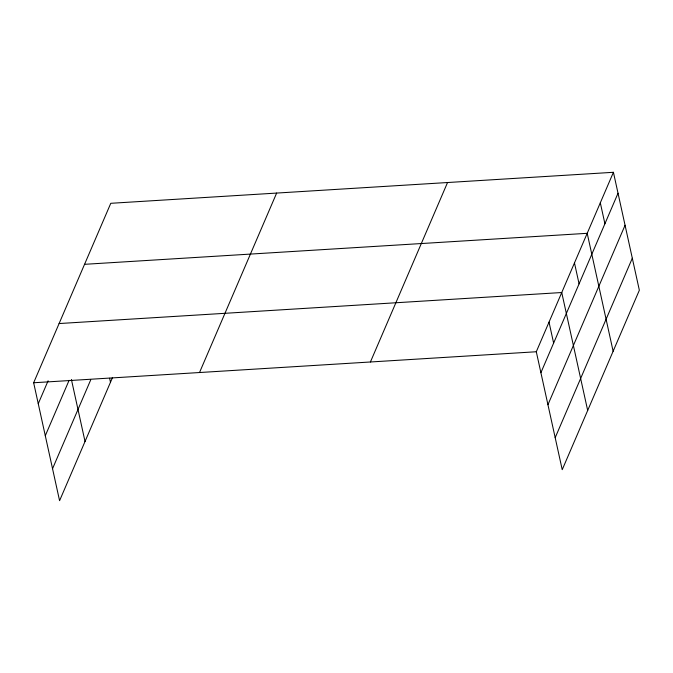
<?xml version="1.0" encoding="UTF-8"?>
<svg xmlns="http://www.w3.org/2000/svg" width="673" height="673" viewBox="0 0 673 673"><rect width="100%" height="100%" fill="white"/><g stroke="black" fill="none" stroke-linecap="round" stroke-linejoin="round"><path stroke-width="1.01" d="M112.534 377.494L59.577 500.704L33.65 382.76L110.776 203.305L613.423 172.296L639.35 290.24L562.224 469.695L536.297 351.752L613.423 172.296M38.26 403.707L48.111 380.783M45.293 435.717L69.1 380.321M52.544 468.694L90.72 379.866M199.519 372.531L276.645 193.075M370.419 361.981L447.545 182.526M540.899 372.699L618.024 193.244M547.94 404.709L625.066 225.253M555.191 437.686L632.309 258.23M84.554 264.321L587.201 233.312L613.128 351.256M59.098 323.545L561.745 292.528L587.68 410.471M33.65 382.76L536.297 351.752M600.308 202.8L604.918 223.756M574.473 262.916L579.074 283.871M549.025 322.14L553.627 343.087M109.606 378.268L110.481 382.264M71.405 379.496L85.034 441.488"/></g></svg>
